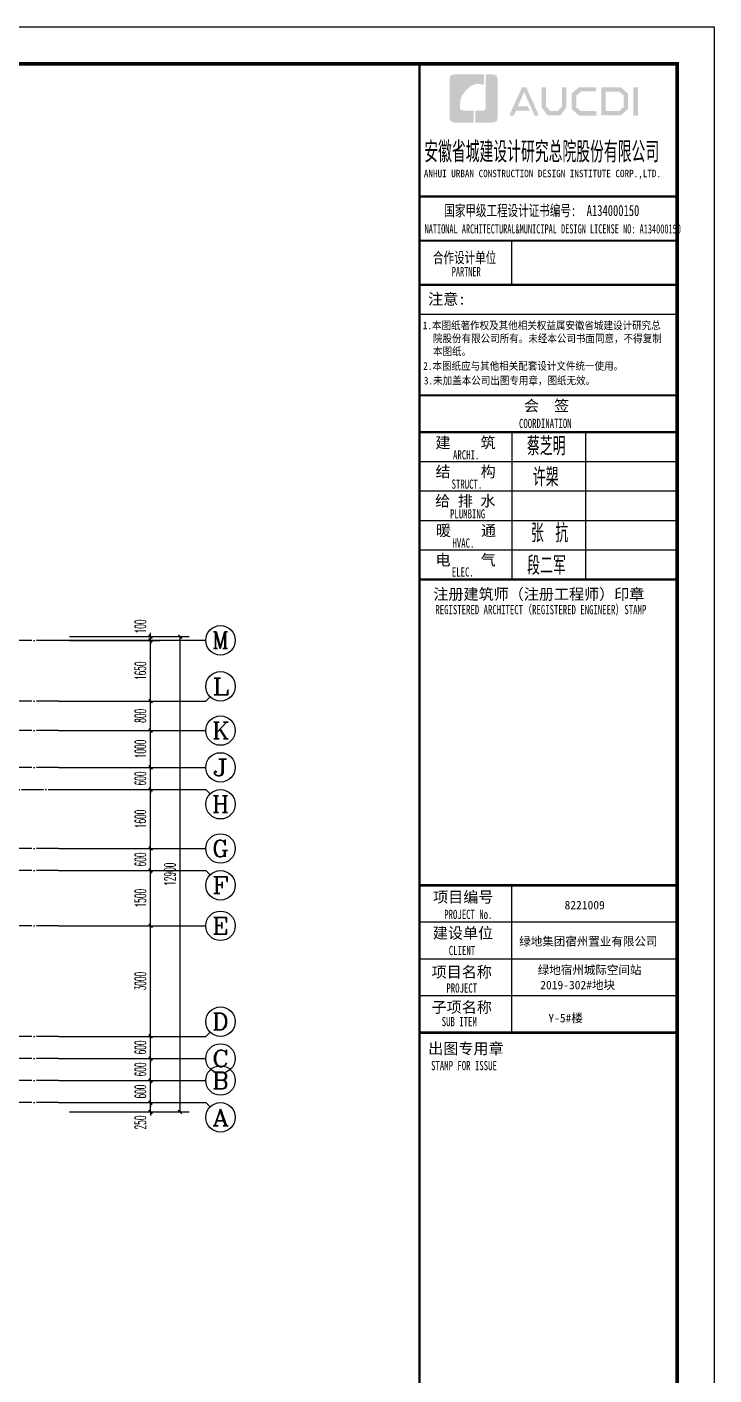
# Model space of a CAD drawing. Extents: x 27938 to 1507990, y 110129 to 923079.
# Drawn here: x 879061 to 897714, y 510846 to 547440 of the extents above; entities that cross this region are included whole.
import ezdxf
from ezdxf.enums import TextEntityAlignment as Align

# ---------------------------------------------------------------- set-up
doc = ezdxf.new("R2010")
doc.units = 0
doc.header["$LTSCALE"] = 1000
doc.header["$MEASUREMENT"] = 0
doc.linetypes.add('DOTE', pattern=[2.42, 2, -0.2, 0.02, -0.2])
for name, color, linetype in [('AXIS', 3, 'Continuous'), ('AXIS_TEXT', 7, 'Continuous'), ('DOTE', 1, 'Continuous'), ('图框', 140, 'Continuous'), ('图签文字', 147, 'Continuous')]:
    doc.layers.add(name, color=color, linetype=linetype)
doc.layers.add('yichutu', color=7, linetype='Continuous', true_color=0xffffff, plot=False)
doc.layers.add('图签', color=147, linetype='Continuous', lineweight=18)
doc.styles.add('_TCH_AXIS', font='COMPLEX', dxfattribs={"bigfont": 'GBCBIG'})
doc.styles.add('_TCH_DIM_T3', font='SIMPLEX.shx', dxfattribs={"width": 0.494118, "bigfont": 'GBCBIG.shx'})
doc.styles.add('COMPLEX', font='COMPLEX')
doc.styles.add('HT', font='simhei.ttf')
doc.styles.add('宋体', font='', dxfattribs={"height": 50})
doc.styles.add('建筑图签-1', font='simhei.ttf', dxfattribs={"width": 0.7})
doc.styles.add('建筑图签-2', font='TXT.shx', dxfattribs={"width": 0.5, "bigfont": 'HZTXT.shx'})
doc.styles.get('宋体').set_extended_font_data('SimSun')
doc.dimstyles.new('_TCH_ARCH&&100', dxfattribs={"dimtxt": 297.5, "dimasz": 100, "dimexe": 250, "dimexo": 300, "dimgap": 126.25, "dimtad": 1, "dimdec": 0, "dimzin": 0, "dimdsep": 46, "dimtxsty": '_TCH_DIM_T3', "dimblk": 'ARCHTICK', "dimcen": 0.09, "dimclrt": 4, "dimazin": 2, "dimtfac": 1, "dimtdec": 0, "dimtix": 1, "dimtmove": 2, "dimatfit": 3, "dimfxl": 100, "dimtolj": 1, "dimtzin": 0, "dimarcsym": 0})

# ---------------------------------------------------------------- blocks, each defined once
blk = doc.blocks.new('院标1')
h = blk.add_hatch(color=150)
h.dxf.hatch_style = 1
h.set_gradient(color1=(33, 113, 253), color2=(33, 113, 253), tint=1, name='INVCURVED')
edge = h.paths.add_edge_path()
edge.add_spline(control_points=[(116373, 648379), (116379, 648379), (116382, 648379), (116391, 648379), (116391, 648379), (116391, 648379), (116616, 648379), (116616, 648379), (116616, 648379), (116616, 648379), (116616, 648054), (116616, 648054), (116616, 648054), (116616, 648054), (116108, 648054), (116108, 648054), (116108, 648054), (116028, 648054), (115963, 648111), (115963, 648199), (115963, 648199), (115963, 648199), (115963, 649215), (115963, 649215), (115963, 649215), (115963, 649295), (116018, 649360), (116108, 649360), (116108, 649360), (116108, 649360), (116897, 649360), (116897, 649360), (116897, 649360), (116897, 649360), (116897, 649080), (116897, 649080), (116897, 649080), (116897, 649080), (116566, 649140), (116356, 648859), (116356, 648859), (116245, 648719), (116240, 648545), (116247, 648466), (116247, 648466), (116254, 648386), (116247, 648466), (116247, 648466), (116247, 648466), (116247, 648466), (116258, 648374), (116373, 648379)], knot_values=[0, 0, 0, 0, 0.071429, 0.071429, 0.071429, 0.107143, 0.142857, 0.142857, 0.142857, 0.178571, 0.214286, 0.214286, 0.214286, 0.25, 0.285714, 0.285714, 0.285714, 0.321429, 0.357143, 0.357143, 0.357143, 0.392857, 0.428571, 0.428571, 0.428571, 0.464286, 0.5, 0.5, 0.5, 0.535714, 0.571429, 0.571429, 0.571429, 0.607143, 0.642857, 0.642857, 0.642857, 0.678571, 0.714286, 0.714286, 0.714286, 0.75, 0.785714, 0.785714, 0.785714, 0.821429, 0.857143, 0.857143, 0.857143, 0.928571, 1, 1, 1, 1], degree=3, periodic=0)
h = blk.add_hatch(color=150)
h.dxf.hatch_style = 1
h.set_gradient(color1=(33, 113, 253), color2=(33, 113, 253), tint=1, name='INVCURVED')
edge = h.paths.add_edge_path()
edge.add_spline(control_points=[(117268, 649215), (117268, 649215), (117268, 648199), (117268, 648199), (117268, 648199), (117268, 648114), (117212, 648054), (117123, 648054), (117123, 648054), (117123, 648054), (116663, 648054), (116663, 648054), (116663, 648054), (116663, 648054), (116663, 648379), (116663, 648379), (116663, 648379), (116663, 648379), (116865, 648379), (116865, 648379), (116865, 648379), (116907, 648379), (116941, 648413), (116941, 648455), (116941, 648455), (116941, 648455), (116941, 649360), (116941, 649360), (116941, 649360), (116941, 649360), (117123, 649360), (117123, 649360), (117123, 649360), (117204, 649360), (117268, 649306), (117268, 649215)], knot_values=[0, 0, 0, 0, 0.1, 0.1, 0.1, 0.15, 0.2, 0.2, 0.2, 0.25, 0.3, 0.3, 0.3, 0.35, 0.4, 0.4, 0.4, 0.45, 0.5, 0.5, 0.5, 0.55, 0.6, 0.6, 0.6, 0.65, 0.7, 0.7, 0.7, 0.75, 0.8, 0.8, 0.8, 0.9, 1, 1, 1, 1], degree=3, periodic=0)
blk = doc.blocks.new('TK')
at = {"layer": '图框'}
h = blk.add_hatch(color=256, dxfattribs=at)
h.paths.add_polyline_path([(547288, 547072), (547414, 547072), (547414, 546302), (547288, 546302)])
h.paths.add_polyline_path([(546536, 546956), (546536, 546430), (546896, 546430), (547020, 546536), (547020, 546855), (546900, 546956)], flags=16)
h.paths.add_polyline_path([(546418, 547074), (546418, 546311), (546940, 546311), (547138, 546482), (547138, 546910), (546943, 547074)])
h.paths.add_polyline_path([(546275, 547077), (546275, 546962), (545868, 546962), (545735, 546851), (545735, 546531), (545868, 546429), (546277, 546429), (546277, 546307), (545813, 546307), (545611, 546481), (545611, 546910), (545809, 547077)])
h.paths.add_polyline_path([(544792, 547075), (544912, 547075), (544912, 546565), (545026, 546433), (545237, 546433), (545351, 546565), (545351, 547075), (545465, 547075), (545465, 546528), (545301, 546311), (544963, 546311), (544792, 546530)])
h.paths.add_polyline_path([(544260, 547074), (544377, 547074), (544719, 546310), (544603, 546310), (544322, 546944), (544147, 546556), (544418, 546556), (544479, 546440), (544098, 546440), (544039, 546308), (543916, 546308)])
for p, q in [((541480, 544114), (548480, 544114)), ((541480, 544114), (548480, 544114)), ((541480, 542914), (548480, 542914))]:
    blk.add_line(p, q, dxfattribs=at)
blk.add_lwpolyline([(465375, 548714), (549475, 548714), (549475, 489314), (465375, 489314)], close=True, dxfattribs=at)
blk.add_lwpolyline([(465375, 548714), (549475, 548714), (549475, 489314), (465375, 489314)], close=True, dxfattribs=at)
at = {"layer": '图框', "const_width": 100}
blk.add_lwpolyline([(548475, 490314), (548475, 547714), (467875, 547714), (467875, 490314)], close=True, dxfattribs=at)
at = {"layer": '图框'}
for points, const_width in [([(541480, 490314), (541480, 547714)], 70), ([(541480, 544114), (548480, 544114)], 60), ([(541480, 542914), (548480, 542914)], 60), ([(541480, 542914), (548480, 542914)], 60), ([(543980, 542914), (543980, 541714)], 35), ([(541480, 541714), (548480, 541714)], 60), ([(541480, 541714), (548480, 541714)], 60), ([(541480, 540913), (548480, 540913)], 35), ([(541488, 538714), (548488, 538714)], 60), ([(541488, 537714), (548488, 537714)], 70), ([(541488, 537714), (548488, 537714)], 70), ([(543988, 537714), (543988, 533714)], 35), ([(545988, 537714), (545988, 533714)], 35), ([(541488, 536914), (548488, 536914)], 35), ([(541488, 536114), (548488, 536114)], 35), ([(541488, 535314), (548488, 535314)], 35), ([(541488, 534514), (548488, 534514)], 35), ([(541488, 533714), (548488, 533714)], 70), ([(541480, 525414), (548480, 525414)], 70), ([(541480, 525414), (548480, 525414)], 70), ([(543980, 521414), (543980, 525414)], 35), ([(541480, 524414), (548480, 524414)], 35), ([(541480, 523414), (548480, 523414)], 35), ([(541480, 522414), (548480, 522414)], 35), ([(548480, 521414), (541480, 521414)], 70)]:
    blk.add_lwpolyline(points, dxfattribs=dict(at, const_width=const_width))
blk.add_blockref('院标1', (426331, -101935))
for s, height, style, width, p in [('ANHUI URBAN CONSTRUCTION DESIGN INSTITUTE CORP.,LTD.', 200, '建筑图签-1', 0.91, (541598, 544636)), ('NATIONAL ARCHITECTURAL&MUNICIPAL DESIGN LICENSE NO: A134000150', 250, '建筑图签-1', 0.6, (541617, 543108)), ('PARTNER', 250, '建筑图签-1', 0.6, (542355, 541947)), ('1.本图纸著作权及其他相关权益属安徽省城建设计研究总', 210, 'HT', 0.88, (541566, 540507)), ('院股份有限公司所有。未经本公司书面同意，不得复制', 210, 'HT', 0.88, (541845, 540153)), ('本图纸。', 210, 'HT', 0.88, (541845, 539803)), (' 2.本图纸应与其他相关配套设计文件统一使用。 ', 210, 'HT', 0.88, (541455, 539406)), ('3.未加盖本公司出图专用章，图纸无效。', 210, 'HT', 0.88, (541598, 539011)), ('COORDINATION', 250, '建筑图签-1', 0.7, (544180, 537827)), ('ARCHI.', 250, '建筑图签-1', 0.7, (542389, 536975)), ('STRUCT.', 250, '建筑图签-1', 0.7, (542350, 536179)), ('PLUMBING', 250, '建筑图签-1', 0.7, (542309, 535372)), ('HVAC.', 250, '建筑图签-1', 0.7, (542374, 534579)), ('ELEC.', 250, '建筑图签-1', 0.7, (542358, 533794)), ('REGISTERED ARCHITECT（REGISTERED ENGINEER）STAMP', 250, '建筑图签-1', 0.7, (541909, 532772)), ('PROJECT No.', 250, '建筑图签-1', 0.7, (542150, 524499, -1799)), ('CLIENT', 250, '建筑图签-1', 0.7, (542274, 523520)), ('PROJECT', 250, '建筑图签-1', 0.7, (542209, 522500)), ('SUB ITEM', 250, '建筑图签-1', 0.7, (542082, 521589)), ('STAMP FOR ISSUE', 250, '建筑图签-1', 0.7, (541793, 520395))]:
    blk.add_text(s, height=height, dxfattribs=dict(at, style=style, width=width)).set_placement(p)
at = {"layer": '图签', "color": 2, "style": '宋体'}
for s, height, p in [('8221009', 229.3, (545417, 524761)), ('绿地集团宿州置业有限公司', 229.34, (544185, 523776)), ('绿地宿州城际空间站', 229.3, (544690, 523001)), ('2019-302#地块', 229.34, (544757, 522592)), ('Y-5#楼', 229.3, (544977, 521695))]:
    blk.add_text(s, height=height, dxfattribs=at).set_placement(p)
at = {"layer": '图签文字', "color": 7, "style": '建筑图签-1'}
for s, height, width, p in [('安徽省城建设计研究总院股份有限公司', 500, 0.55, (541608, 545091)), ('国家甲级工程设计证书编号:  A134000150', 300, 0.7, (542152, 543581)), ('合作设计单位', 300, 0.7, (541845, 542304))]:
    blk.add_text(s, height=height, dxfattribs=dict(at, width=width)).set_placement(p)
for s, p in [('注意:', (541711, 541177)), ('会  签', (544315, 538281)), ('建    筑', (541910, 537280)), ('结    构', (541914, 536493)), ('给 排 水', (541905, 535699)), ('暖    通', (541923, 534896)), ('电    气', (541913, 534096)), ('注册建筑师（注册工程师）印章', (541855, 533167)), ('项目编号', (541848, 524946)), ('建设单位', (541840, 523969)), ('项目名称', (541807, 522911)), ('子项名称', (541807, 521954)), ('出图专用章', (541716, 520832))]:
    blk.add_text(s, height=300, dxfattribs=at).set_placement(p)
at = {"layer": '图签文字', "color": 1, "style": '建筑图签-2', "width": 0.7}
for s, p in [('蔡芝明', (544395, 537085)), ('许槊', (544555, 536242)), ('张 抗', (544505, 534724)), ('段二军', (544401, 533845))]:
    blk.add_text(s, height=500, dxfattribs=at).set_placement(p)
blk = doc.blocks.new('yct-841-594-84100-59399.9999999999-100-1000.0')
at = {"layer": 'yichutu', "color": 7, "true_color": 0xffffff}
blk.add_lwpolyline([(0, 0), (0, 59400), (84100, 59400), (84100, 0)], close=True, dxfattribs=at)
blk = doc.blocks.new('GDGDGDSDA')
at = {"layer": 'DOTE', "color": 0, "linetype": 'DOTE', "ltscale": 0.3}
for p, q in [((471335, 374108), (417335, 374108)), ((471335, 372458), (417335, 372458)), ((471335, 371658), (417335, 371658)), ((471335, 370658), (417335, 370658)), ((417335, 370059), (471335, 370059)), ((471335, 368458), (417335, 368458)), ((471335, 367858), (417335, 367858)), ((471335, 366358), (417335, 366358)), ((471335, 363358), (417335, 363358)), ((471335, 362758), (417335, 362758)), ((471335, 362158), (417335, 362158)), ((471335, 361558), (417335, 361558))]:
    blk.add_line(p, q, dxfattribs=at)
blk = doc.blocks.new('_ArchTick')
at = {"color": 0, "linetype": 'ByBlock', "const_width": 0.4}
blk.add_lwpolyline([(-0.5, -0.5), (0.5, 0.5)], dxfattribs=at)
blk = doc.blocks.new('*D744')
at = {"layer": 'AXIS', "color": 0, "lineweight": -2}
for p, q in [((880217, 518240), (882667, 518240)), ((882417, 518240), (882417, 518340)), ((882417, 517990), (882417, 518240)), ((880217, 517990), (882667, 517990)), ((882417, 517990), (882417, 517890))]:
    blk.add_line(p, q, dxfattribs=at)
at = {"layer": 'Defpoints', "color": 0}
for p in [(879917, 518240), (882417, 518240), (879917, 517990)]:
    blk.add_point(p, dxfattribs=at)
at = {"layer": 'AXIS', "color": 0, "lineweight": -2, "xscale": 100, "yscale": 100, "zscale": 100}
for p, rotation in [((882417, 518240), 270), ((882417, 517990), 90)]:
    blk.add_blockref('_ArchTick', p, dxfattribs=dict(at, rotation=rotation))
at = {"layer": 'AXIS', "color": 4, "insert": (882142, 517701), "char_height": 297.5, "attachment_point": 5, "rotation": 90, "style": '_TCH_DIM_T3'}
blk.add_mtext('\\A1;250', dxfattribs=at)
blk = doc.blocks.new('*D745')
at = {"layer": 'AXIS', "color": 0, "lineweight": -2}
for p, q in [((882417, 518840), (882417, 518940)), ((880217, 518840), (882667, 518840)), ((882417, 518240), (882417, 518840)), ((880217, 518240), (882667, 518240)), ((882417, 518240), (882417, 518140))]:
    blk.add_line(p, q, dxfattribs=at)
at = {"layer": 'Defpoints', "color": 0}
for p in [(879917, 518840), (882417, 518840), (879917, 518240)]:
    blk.add_point(p, dxfattribs=at)
at = {"layer": 'AXIS', "color": 0, "lineweight": -2, "xscale": 100, "yscale": 100, "zscale": 100}
for p, rotation in [((882417, 518840), 270), ((882417, 518240), 90)]:
    blk.add_blockref('_ArchTick', p, dxfattribs=dict(at, rotation=rotation))
at = {"layer": 'AXIS', "color": 4, "insert": (882142, 518540), "char_height": 297.5, "attachment_point": 5, "rotation": 90, "style": '_TCH_DIM_T3'}
blk.add_mtext('\\A1;600', dxfattribs=at)
blk = doc.blocks.new('*D746')
at = {"layer": 'AXIS', "color": 0, "lineweight": -2}
for p, q in [((880217, 519440), (882667, 519440)), ((882417, 519440), (882417, 519540)), ((882417, 518840), (882417, 519440)), ((880217, 518840), (882667, 518840)), ((882417, 518840), (882417, 518740))]:
    blk.add_line(p, q, dxfattribs=at)
at = {"layer": 'Defpoints', "color": 0}
for p in [(879917, 519440), (882417, 519440), (879917, 518840)]:
    blk.add_point(p, dxfattribs=at)
at = {"layer": 'AXIS', "color": 0, "lineweight": -2, "xscale": 100, "yscale": 100, "zscale": 100}
for p, rotation in [((882417, 519440), 270), ((882417, 518840), 90)]:
    blk.add_blockref('_ArchTick', p, dxfattribs=dict(at, rotation=rotation))
at = {"layer": 'AXIS', "color": 4, "insert": (882142, 519140), "char_height": 297.5, "attachment_point": 5, "rotation": 90, "style": '_TCH_DIM_T3'}
blk.add_mtext('\\A1;600', dxfattribs=at)
blk = doc.blocks.new('*D747')
at = {"layer": 'AXIS', "color": 0, "lineweight": -2}
for p, q in [((880217, 520040), (882667, 520040)), ((882417, 520040), (882417, 520140)), ((882417, 519440), (882417, 520040)), ((880217, 519440), (882667, 519440)), ((882417, 519440), (882417, 519340))]:
    blk.add_line(p, q, dxfattribs=at)
at = {"layer": 'Defpoints', "color": 0}
for p in [(879917, 520040), (882417, 520040), (879917, 519440)]:
    blk.add_point(p, dxfattribs=at)
at = {"layer": 'AXIS', "color": 0, "lineweight": -2, "xscale": 100, "yscale": 100, "zscale": 100}
for p, rotation in [((882417, 520040), 270), ((882417, 519440), 90)]:
    blk.add_blockref('_ArchTick', p, dxfattribs=dict(at, rotation=rotation))
at = {"layer": 'AXIS', "color": 4, "insert": (882142, 519740), "char_height": 297.5, "attachment_point": 5, "rotation": 90, "style": '_TCH_DIM_T3'}
blk.add_mtext('\\A1;600', dxfattribs=at)
blk = doc.blocks.new('*D748')
at = {"layer": 'AXIS', "color": 0, "lineweight": -2}
for p, q in [((880217, 523040), (882667, 523040)), ((882417, 520040), (882417, 523040)), ((880217, 520040), (882667, 520040))]:
    blk.add_line(p, q, dxfattribs=at)
at = {"layer": 'Defpoints', "color": 0}
for p in [(879917, 523040), (882417, 523040), (879917, 520040)]:
    blk.add_point(p, dxfattribs=at)
at = {"layer": 'AXIS', "color": 0, "lineweight": -2, "xscale": 100, "yscale": 100, "zscale": 100}
for p, rotation in [((882417, 523040), 90), ((882417, 520040), 270)]:
    blk.add_blockref('_ArchTick', p, dxfattribs=dict(at, rotation=rotation))
at = {"layer": 'AXIS', "color": 4, "insert": (882142, 521540), "char_height": 297.5, "attachment_point": 5, "rotation": 90, "style": '_TCH_DIM_T3'}
blk.add_mtext('\\A1;3000', dxfattribs=at)
blk = doc.blocks.new('*D749')
at = {"layer": 'AXIS', "color": 0, "lineweight": -2}
for p, q in [((880217, 524540), (882667, 524540)), ((882417, 523040), (882417, 524540)), ((880217, 523040), (882667, 523040))]:
    blk.add_line(p, q, dxfattribs=at)
at = {"layer": 'Defpoints', "color": 0}
for p in [(879917, 524540), (882417, 524540), (879917, 523040)]:
    blk.add_point(p, dxfattribs=at)
at = {"layer": 'AXIS', "color": 0, "lineweight": -2, "xscale": 100, "yscale": 100, "zscale": 100}
for p, rotation in [((882417, 524540), 90), ((882417, 523040), 270)]:
    blk.add_blockref('_ArchTick', p, dxfattribs=dict(at, rotation=rotation))
at = {"layer": 'AXIS', "color": 4, "insert": (882142, 523790), "char_height": 297.5, "attachment_point": 5, "rotation": 90, "style": '_TCH_DIM_T3'}
blk.add_mtext('\\A1;1500', dxfattribs=at)
blk = doc.blocks.new('*D750')
at = {"layer": 'AXIS', "color": 0, "lineweight": -2}
for p, q in [((880217, 525140), (882667, 525140)), ((882417, 525140), (882417, 525240)), ((882417, 524540), (882417, 525140)), ((880217, 524540), (882667, 524540)), ((882417, 524540), (882417, 524440))]:
    blk.add_line(p, q, dxfattribs=at)
at = {"layer": 'Defpoints', "color": 0}
for p in [(879917, 525140), (882417, 525140), (879917, 524540)]:
    blk.add_point(p, dxfattribs=at)
at = {"layer": 'AXIS', "color": 0, "lineweight": -2, "xscale": 100, "yscale": 100, "zscale": 100}
for p, rotation in [((882417, 525140), 270), ((882417, 524540), 90)]:
    blk.add_blockref('_ArchTick', p, dxfattribs=dict(at, rotation=rotation))
at = {"layer": 'AXIS', "color": 4, "insert": (882142, 524840), "char_height": 297.5, "attachment_point": 5, "rotation": 90, "style": '_TCH_DIM_T3'}
blk.add_mtext('\\A1;600', dxfattribs=at)
blk = doc.blocks.new('*D751')
at = {"layer": 'AXIS', "color": 0, "lineweight": -2}
for p, q in [((880217, 526741), (882667, 526741)), ((882417, 525140), (882417, 526741)), ((880217, 525140), (882667, 525140))]:
    blk.add_line(p, q, dxfattribs=at)
at = {"layer": 'Defpoints', "color": 0}
for p in [(879917, 526741), (882417, 526741), (879917, 525140)]:
    blk.add_point(p, dxfattribs=at)
at = {"layer": 'AXIS', "color": 0, "lineweight": -2, "xscale": 100, "yscale": 100, "zscale": 100}
for p, rotation in [((882417, 526741), 90), ((882417, 525140), 270)]:
    blk.add_blockref('_ArchTick', p, dxfattribs=dict(at, rotation=rotation))
at = {"layer": 'AXIS', "color": 4, "insert": (882142, 525941), "char_height": 297.5, "attachment_point": 5, "rotation": 90, "style": '_TCH_DIM_T3'}
blk.add_mtext('\\A1;1600', dxfattribs=at)
blk = doc.blocks.new('*D752')
at = {"layer": 'AXIS', "color": 0, "lineweight": -2}
for p, q in [((880217, 527340), (882667, 527340)), ((882417, 527340), (882417, 527440)), ((882417, 526741), (882417, 527340)), ((880217, 526741), (882667, 526741)), ((882417, 526741), (882417, 526641))]:
    blk.add_line(p, q, dxfattribs=at)
at = {"layer": 'Defpoints', "color": 0}
for p in [(879917, 527340), (882417, 527340), (879917, 526741)]:
    blk.add_point(p, dxfattribs=at)
at = {"layer": 'AXIS', "color": 0, "lineweight": -2, "xscale": 100, "yscale": 100, "zscale": 100}
for p, rotation in [((882417, 527340), 270), ((882417, 526741), 90)]:
    blk.add_blockref('_ArchTick', p, dxfattribs=dict(at, rotation=rotation))
at = {"layer": 'AXIS', "color": 4, "insert": (882142, 527041), "char_height": 297.5, "attachment_point": 5, "rotation": 90, "style": '_TCH_DIM_T3'}
blk.add_mtext('\\A1;600', dxfattribs=at)
blk = doc.blocks.new('*D753')
at = {"layer": 'AXIS', "color": 0, "lineweight": -2}
for p, q in [((880217, 528340), (882667, 528340)), ((882417, 527340), (882417, 528340)), ((880217, 527340), (882667, 527340))]:
    blk.add_line(p, q, dxfattribs=at)
at = {"layer": 'Defpoints', "color": 0}
for p in [(879917, 528340), (882417, 528340), (879917, 527340)]:
    blk.add_point(p, dxfattribs=at)
at = {"layer": 'AXIS', "color": 0, "lineweight": -2, "xscale": 100, "yscale": 100, "zscale": 100}
for p, rotation in [((882417, 528340), 90), ((882417, 527340), 270)]:
    blk.add_blockref('_ArchTick', p, dxfattribs=dict(at, rotation=rotation))
at = {"layer": 'AXIS', "color": 4, "insert": (882142, 527840), "char_height": 297.5, "attachment_point": 5, "rotation": 90, "style": '_TCH_DIM_T3'}
blk.add_mtext('\\A1;1000', dxfattribs=at)
blk = doc.blocks.new('*D754')
at = {"layer": 'AXIS', "color": 0, "lineweight": -2}
for p, q in [((880217, 529140), (882667, 529140)), ((882417, 528340), (882417, 529140)), ((880217, 528340), (882667, 528340))]:
    blk.add_line(p, q, dxfattribs=at)
at = {"layer": 'Defpoints', "color": 0}
for p in [(879917, 529140), (882417, 529140), (879917, 528340)]:
    blk.add_point(p, dxfattribs=at)
at = {"layer": 'AXIS', "color": 0, "lineweight": -2, "xscale": 100, "yscale": 100, "zscale": 100}
for p, rotation in [((882417, 529140), 90), ((882417, 528340), 270)]:
    blk.add_blockref('_ArchTick', p, dxfattribs=dict(at, rotation=rotation))
at = {"layer": 'AXIS', "color": 4, "insert": (882142, 528740), "char_height": 297.5, "attachment_point": 5, "rotation": 90, "style": '_TCH_DIM_T3'}
blk.add_mtext('\\A1;800', dxfattribs=at)
blk = doc.blocks.new('*D755')
at = {"layer": 'AXIS', "color": 0, "lineweight": -2}
for p, q in [((880217, 530790), (882667, 530790)), ((882417, 529140), (882417, 530790)), ((880217, 529140), (882667, 529140))]:
    blk.add_line(p, q, dxfattribs=at)
at = {"layer": 'Defpoints', "color": 0}
for p in [(879917, 530790), (882417, 530790), (879917, 529140)]:
    blk.add_point(p, dxfattribs=at)
at = {"layer": 'AXIS', "color": 0, "lineweight": -2, "xscale": 100, "yscale": 100, "zscale": 100}
for p, rotation in [((882417, 530790), 90), ((882417, 529140), 270)]:
    blk.add_blockref('_ArchTick', p, dxfattribs=dict(at, rotation=rotation))
at = {"layer": 'AXIS', "color": 4, "insert": (882142, 529965), "char_height": 297.5, "attachment_point": 5, "rotation": 90, "style": '_TCH_DIM_T3'}
blk.add_mtext('\\A1;1650', dxfattribs=at)
blk = doc.blocks.new('*D756')
at = {"layer": 'AXIS', "color": 0, "lineweight": -2}
for p, q in [((882417, 530890), (882417, 530990)), ((880217, 530890), (882667, 530890)), ((880217, 530790), (882667, 530790)), ((882417, 530790), (882417, 530890)), ((882417, 530790), (882417, 530690))]:
    blk.add_line(p, q, dxfattribs=at)
at = {"layer": 'Defpoints', "color": 0}
for p in [(879917, 530890), (879917, 530790), (882417, 530890)]:
    blk.add_point(p, dxfattribs=at)
at = {"layer": 'AXIS', "color": 0, "lineweight": -2, "xscale": 100, "yscale": 100, "zscale": 100}
for p, rotation in [((882417, 530890), 270), ((882417, 530790), 90)]:
    blk.add_blockref('_ArchTick', p, dxfattribs=dict(at, rotation=rotation))
at = {"layer": 'AXIS', "color": 4, "insert": (882142, 531165), "char_height": 297.5, "attachment_point": 5, "rotation": 90, "style": '_TCH_DIM_T3'}
blk.add_mtext('\\A1;100', dxfattribs=at)
blk = doc.blocks.new('*D757')
at = {"layer": 'AXIS', "color": 0, "lineweight": -2}
for p, q in [((880217, 530890), (883467, 530890)), ((883217, 517990), (883217, 530890)), ((880217, 517990), (883467, 517990))]:
    blk.add_line(p, q, dxfattribs=at)
at = {"layer": 'Defpoints', "color": 0}
for p in [(879917, 530890), (883217, 530890), (879917, 517990)]:
    blk.add_point(p, dxfattribs=at)
at = {"layer": 'AXIS', "color": 0, "lineweight": -2, "xscale": 100, "yscale": 100, "zscale": 100}
for p, rotation in [((883217, 530890), 90), ((883217, 517990), 270)]:
    blk.add_blockref('_ArchTick', p, dxfattribs=dict(at, rotation=rotation))
at = {"layer": 'AXIS', "color": 4, "insert": (882942, 524440), "char_height": 297.5, "attachment_point": 5, "rotation": 90, "style": '_TCH_DIM_T3'}
blk.add_mtext('\\A1;12900', dxfattribs=at)
blk = doc.blocks.new('_AXISO')
at = {"color": 0}
blk.add_circle((0, 0), 0.5, dxfattribs=at)
at = {"layer": 'AXIS_TEXT', "color": 0, "style": 'COMPLEX', "width": 1.041667}
blk.add_attdef('A', text='', height=0.56, dxfattribs=at).set_placement((-0.25, -0.28), (0.25, -0.28), align=Align.FIT)

msp = doc.modelspace()

# ---------------------------------------------------------------- linework, layer by layer
at = {"layer": 'AXIS', "color": 8}
for p, q in [((879916.6, 530790.4), (883916.6, 530790.4)), ((884033.7, 529257.6), (883916.6, 529140.4)), ((879916.6, 529140.4), (883916.6, 529140.4)), ((879916.6, 528340.4), (883916.6, 528340.4)), ((879916.6, 527340.4), (883916.6, 527340.4)), ((879916.6, 526740.7), (883916.6, 526740.7)), ((884033.7, 526623.6), (883916.6, 526740.7)), ((879916.6, 525140.4), (883916.6, 525140.4)), ((879916.6, 524540.4), (883916.6, 524540.4)), ((884033.7, 524423.3), (883916.6, 524540.4)), ((879916.6, 523040.4), (883916.6, 523040.4)), ((879916.6, 520040.4), (883916.6, 520040.4)), ((884033.7, 520157.6), (883916.6, 520040.4)), ((879916.6, 519440.4), (883916.6, 519440.4)), ((879916.6, 518840.4), (883916.6, 518840.4)), ((879916.6, 518240.4), (883916.6, 518240.4)), ((884033.7, 518123.3), (883916.6, 518240.4))]:
    msp.add_line(p, q, dxfattribs=at)

# ---------------------------------------------------------------- block references
msp.add_blockref('TK', (348239.1, -1273.4))
ref = msp.add_blockref('_AXISO', (884316.6, 530790.4), dxfattribs=dict(at, xscale=800, yscale=800, zscale=800))
ref.add_attrib('A', 'M', dxfattribs={"layer": 'AXIS_TEXT', "color": 8, "ltscale": 0.5, "height": 452.5, "style": '_TCH_AXIS'}).set_placement((884090.3, 530564.2), (884542.9, 530564.2), align=Align.FIT)
ref = msp.add_blockref('_AXISO', (884316.6, 529540.4), dxfattribs=dict(at, xscale=800, yscale=800, zscale=800))
ref.add_attrib('A', 'L', dxfattribs={"layer": 'AXIS_TEXT', "color": 8, "ltscale": 0.5, "height": 452.5, "style": '_TCH_AXIS', "width": 1.4}).set_placement((884090.3, 529314.2), (884542.9, 529314.2), align=Align.FIT)
ref = msp.add_blockref('_AXISO', (884316.6, 528340.4), dxfattribs=dict(at, xscale=800, yscale=800, zscale=800))
ref.add_attrib('A', 'K', dxfattribs={"layer": 'AXIS_TEXT', "color": 8, "ltscale": 0.5, "height": 452.5, "style": '_TCH_AXIS', "width": 1.105263}).set_placement((884090.3, 528114.2), (884542.9, 528114.2), align=Align.FIT)
ref = msp.add_blockref('_AXISO', (884316.6, 527340.4), dxfattribs=dict(at, xscale=800, yscale=800, zscale=800))
ref.add_attrib('A', 'J', dxfattribs={"layer": 'AXIS_TEXT', "color": 8, "ltscale": 0.5, "height": 452.5, "style": '_TCH_AXIS', "width": 1.909091}).set_placement((884090.3, 527114.2), (884542.9, 527114.2), align=Align.FIT)
ref = msp.add_blockref('_AXISO', (884316.6, 526340.7), dxfattribs=dict(at, xscale=800, yscale=800, zscale=800))
ref.add_attrib('A', 'H', dxfattribs={"layer": 'AXIS_TEXT', "color": 8, "ltscale": 0.5, "height": 452.5, "style": '_TCH_AXIS', "width": 1.05}).set_placement((884090.3, 526114.4), (884542.9, 526114.4), align=Align.FIT)
ref = msp.add_blockref('_AXISO', (884316.6, 525140.4), dxfattribs=dict(at, xscale=800, yscale=800, zscale=800))
ref.add_attrib('A', 'G', dxfattribs={"layer": 'AXIS_TEXT', "color": 8, "ltscale": 0.5, "height": 452.5, "style": '_TCH_AXIS', "width": 1.166667}).set_placement((884090.3, 524914.2), (884542.9, 524914.2), align=Align.FIT)
ref = msp.add_blockref('_AXISO', (884316.6, 524140.4), dxfattribs=dict(at, xscale=800, yscale=800, zscale=800))
ref.add_attrib('A', 'F', dxfattribs={"layer": 'AXIS_TEXT', "color": 8, "ltscale": 0.5, "height": 452.5, "style": '_TCH_AXIS', "width": 1.3125}).set_placement((884090.3, 523914.2), (884542.9, 523914.2), align=Align.FIT)
ref = msp.add_blockref('_AXISO', (884316.6, 523040.4), dxfattribs=dict(at, xscale=800, yscale=800, zscale=800))
ref.add_attrib('A', 'E', dxfattribs={"layer": 'AXIS_TEXT', "color": 8, "ltscale": 0.5, "height": 452.5, "style": '_TCH_AXIS', "width": 1.3125}).set_placement((884090.3, 522814.2), (884542.9, 522814.2), align=Align.FIT)
ref = msp.add_blockref('_AXISO', (884316.6, 520440.4), dxfattribs=dict(at, xscale=800, yscale=800, zscale=800))
ref.add_attrib('A', 'D', dxfattribs={"layer": 'AXIS_TEXT', "color": 8, "ltscale": 0.5, "height": 452.5, "style": '_TCH_AXIS', "width": 1.235294}).set_placement((884090.3, 520214.2), (884542.9, 520214.2), align=Align.FIT)
ref = msp.add_blockref('_AXISO', (884316.6, 519440.4), dxfattribs=dict(at, xscale=800, yscale=800, zscale=800))
ref.add_attrib('A', 'C', dxfattribs={"layer": 'AXIS_TEXT', "color": 8, "ltscale": 0.5, "height": 452.5, "style": '_TCH_AXIS', "width": 1.4}).set_placement((884090.3, 519214.2), (884542.9, 519214.2), align=Align.FIT)
ref = msp.add_blockref('_AXISO', (884316.6, 518840.4), dxfattribs=dict(at, xscale=800, yscale=800, zscale=800))
ref.add_attrib('A', 'B', dxfattribs={"layer": 'AXIS_TEXT', "color": 8, "ltscale": 0.5, "height": 452.5, "style": '_TCH_AXIS', "width": 1.235294}).set_placement((884090.3, 518614.2), (884542.9, 518614.2), align=Align.FIT)
ref = msp.add_blockref('_AXISO', (884316.6, 517840.4), dxfattribs=dict(at, xscale=800, yscale=800, zscale=800))
ref.add_attrib('A', 'A', dxfattribs={"layer": 'AXIS_TEXT', "color": 8, "ltscale": 0.5, "height": 452.5, "style": '_TCH_AXIS', "width": 1.166667}).set_placement((884090.3, 517614.2), (884542.9, 517614.2), align=Align.FIT)
at = {"layer": 'DOTE', "color": 169}
msp.add_blockref('GDGDGDSDA', (408581.8, 156682.1), dxfattribs=at)
at = {"layer": 'yichutu'}
msp.add_blockref('yct-841-594-84100-59399.9999999999-100-1000.0', (813614.1, 488040.2), dxfattribs=at)

# ---------------------------------------------------------------- dimensions: what is measured, and where the dimension line sits
at = {"layer": 'AXIS', "color": 8}
for base, p1, p2, picture, middle in [((882416.6, 530890.4), (879916.6, 530790.4), (879916.6, 530890.4), '*D756', (882141.6, 531165.4)), ((882416.6, 518240.4), (879916.6, 517990.4), (879916.6, 518240.4), '*D744', (882141.6, 517701.4))]:
    dim = msp.add_linear_dim(base=base, p1=p1, p2=p2, angle=90, dimstyle='_TCH_ARCH&&100', dxfattribs=at)
    dim.commit()
    dim.dimension.update_dxf_attribs({"geometry": picture, "text_midpoint": middle, "dimtype": 129})
for p1, p2, distance, picture, middle in [((879916.6, 517990.4), (879916.6, 530890.4), -3300, '*D757', (882941.6, 524440.4)), ((879916.6, 529140.4), (879916.6, 530790.4), -2500, '*D755', (882141.6, 529965.4)), ((879916.6, 528340.4), (879916.6, 529140.4), -2500, '*D754', (882141.6, 528740.4)), ((879916.6, 527340.4), (879916.6, 528340.4), -2500, '*D753', (882141.6, 527840.4)), ((879916.6, 526740.7), (879916.6, 527340.4), -2500, '*D752', (882141.6, 527040.6)), ((879916.6, 525140.4), (879916.6, 526740.7), -2500, '*D751', (882141.6, 525940.6)), ((879916.6, 524540.4), (879916.6, 525140.4), -2500, '*D750', (882141.6, 524840.4)), ((879916.6, 523040.4), (879916.6, 524540.4), -2500, '*D749', (882141.6, 523790.4)), ((879916.6, 520040.4), (879916.6, 523040.4), -2500, '*D748', (882141.6, 521540.4)), ((879916.6, 519440.4), (879916.6, 520040.4), -2500, '*D747', (882141.6, 519740.4)), ((879916.6, 518840.4), (879916.6, 519440.4), -2500, '*D746', (882141.6, 519140.4)), ((879916.6, 518240.4), (879916.6, 518840.4), -2500, '*D745', (882141.6, 518540.4))]:
    dim = msp.add_aligned_dim(p1=p1, p2=p2, distance=distance, dimstyle='_TCH_ARCH&&100', dxfattribs=at)
    dim.commit()
    dim.dimension.update_dxf_attribs({"geometry": picture, "text_midpoint": middle})

doc.saveas('drawing.dxf')
